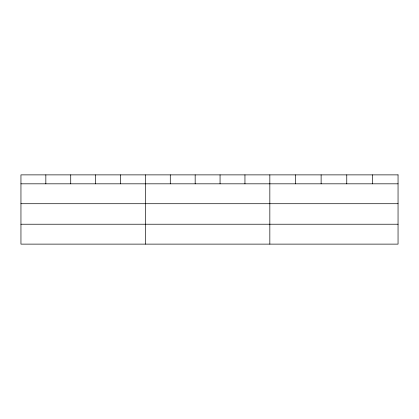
<?xml version="1.0" encoding="UTF-8"?>
<svg xmlns="http://www.w3.org/2000/svg" width="419" height="419" viewBox="0 0 419 419"><rect width="100%" height="100%" fill="white"/><g stroke="black" fill="none" stroke-linecap="round" stroke-linejoin="round"><path stroke-width="0.63" d="M20.95 183.821L398.05 183.821M20.95 203.718L398.05 203.718M20.95 224.223L398.05 224.223M372.407 174.875L372.407 183.821M346.764 174.875L346.764 183.821M321.122 174.875L321.122 183.821M295.479 174.875L295.479 183.821M269.836 174.875L269.836 244.125M244.947 174.875L244.947 183.821M220.059 174.875L220.059 183.821M195.17 174.875L195.17 183.821M170.282 174.875L170.282 183.821M145.393 174.875L145.393 244.125M120.504 174.875L120.504 183.821M95.616 174.875L95.616 183.821M70.727 174.875L70.727 183.821M45.839 174.875L45.839 183.821M398.05 174.875L20.95 174.875L20.95 244.125L398.05 244.125L398.05 174.875"/></g></svg>
